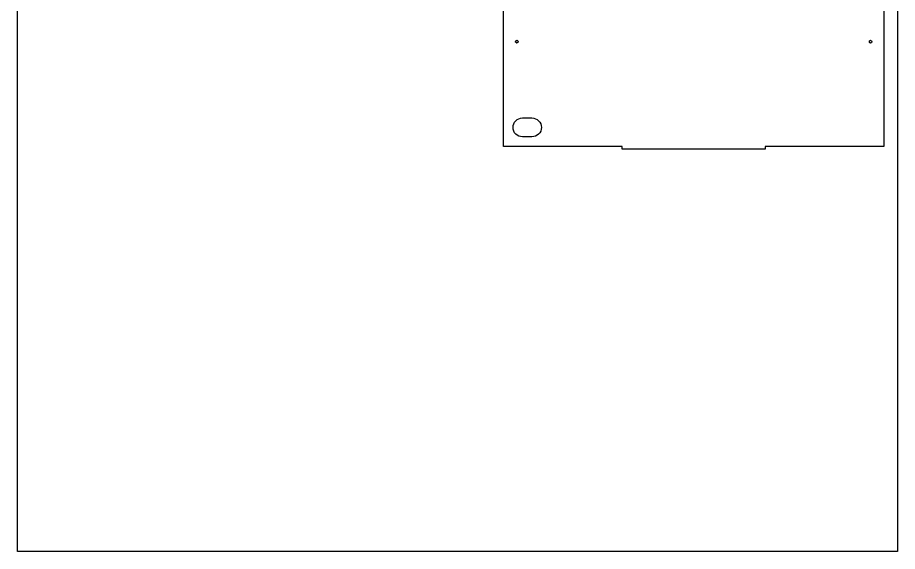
# Model space of a CAD drawing. Header units: millimetres. Extents: x -2859 to -934, y -450 to 850.
# Drawn here: x -2859 to -1934, y -450 to 112 of the extents above; entities that cross this region are included whole.
import ezdxf

# ---------------------------------------------------------------- set-up
doc = ezdxf.new("R2010")
doc.units = ezdxf.units.MM
doc.layers.get('0').update_dxf_attribs({"linetype": 'CONTINUOUS'})

msp = doc.modelspace()

# ---------------------------------------------------------------- linework, layer by layer
for points in [[(-1934.41, 850.48), (-1934.41, -449.52), (-2859.41, -449.52), (-2859.41, 850.48)], [(-2073.52, -26.37), (-2223.67, -26.37), (-2223.67, -23.37), (-2348.67, -23.37), (-2348.67, 396.78), (-1948.52, 396.78), (-1948.52, -23.37), (-2073.52, -23.37)]]:
    msp.add_lwpolyline(points, close=True)
msp.add_lwpolyline([(-2318.6, 6.63, -1), (-2318.6, -13.22), (-2328.6, -13.22, -1), (-2328.6, 6.63)], format="xyb", close=True)
for centre, radius, start, end in [((-2334.6, 86.71), 1.1, 224.24991, 270.23502), ((-2334.6, 86.71), 1.43, 44.61775, 89.85523), ((-1962.6, 86.71), 1.43, 90.14477, 135.38225), ((-1962.6, 86.71), 1.1, 269.76498, 315.75009)]:
    msp.add_arc(centre, radius, start, end)
for points, knots in [([(-2335.38, 85.94), (-2335.39, 85.94), (-2335.39, 85.94), (-2335.39, 85.94), (-2335.5, 86.03), (-2335.6, 86.15), (-2335.67, 86.28), (-2335.74, 86.41), (-2335.79, 86.55), (-2335.8, 86.7), (-2335.81, 86.79), (-2335.82, 86.94), (-2335.78, 87.12), (-2335.74, 87.28), (-2335.67, 87.44), (-2335.58, 87.58), (-2335.5, 87.68), (-2335.39, 87.81), (-2335.2, 87.92), (-2335.11, 87.98), (-2335.01, 88.03), (-2334.9, 88.07), (-2334.8, 88.1), (-2334.7, 88.12), (-2334.59, 88.13)], [-0.0004517, -0.0004517, -0.0004517, -0.0004517, 0, 0, 0, 0.046957, 0.046957, 0.046957, 0.0947811, 0.0947811, 0.0947811, 0.1251025, 0.1251025, 0.1251025, 0.1527863, 0.1527863, 0.1527863, 0.1743865, 0.1743865, 0.1743865, 0.1854296, 0.1854296, 0.1854296, 0.1959957, 0.1959957, 0.1959957, 0.1959957]), ([(-2333.58, 87.71), (-2333.47, 87.57), (-2333.39, 87.42), (-2333.34, 87.26), (-2333.28, 87.08), (-2333.26, 86.9), (-2333.28, 86.72), (-2333.3, 86.51), (-2333.35, 86.37), (-2333.41, 86.25), (-2333.49, 86.11), (-2333.58, 85.99), (-2333.7, 85.89), (-2333.82, 85.79), (-2333.96, 85.7), (-2334.11, 85.65), (-2334.19, 85.63), (-2334.27, 85.61), (-2334.36, 85.6), (-2334.43, 85.6), (-2334.51, 85.6), (-2334.59, 85.61), (-2334.59, 85.61), (-2334.59, 85.61), (-2334.59, 85.61)], [0.0003674, 0.0003674, 0.0003674, 0.0003674, 0.0546728, 0.0546728, 0.0546728, 0.1125043, 0.1125043, 0.1125043, 0.1772621, 0.1772621, 0.1772621, 0.2553304, 0.2553304, 0.2553304, 0.3290979, 0.3290979, 0.3290979, 0.3662446, 0.3662446, 0.3662446, 0.4009092, 0.4009092, 0.4009092, 0.4015606, 0.4015606, 0.4015606, 0.4015606]), ([(-1962.6, 85.61), (-1962.6, 85.61), (-1962.6, 85.61), (-1962.61, 85.61), (-1962.75, 85.59), (-1962.89, 85.6), (-1963.03, 85.64), (-1963.2, 85.69), (-1963.34, 85.77), (-1963.43, 85.84), (-1963.56, 85.94), (-1963.66, 86.06), (-1963.75, 86.19), (-1963.83, 86.33), (-1963.88, 86.49), (-1963.91, 86.65), (-1963.92, 86.78), (-1963.93, 86.94), (-1963.89, 87.13), (-1963.87, 87.23), (-1963.83, 87.33), (-1963.79, 87.43), (-1963.74, 87.53), (-1963.68, 87.62), (-1963.61, 87.71)], [-0.0004664, -0.0004664, -0.0004664, -0.0004664, 0, 0, 0, 0.0463397, 0.0463397, 0.0463397, 0.1028178, 0.1028178, 0.1028178, 0.1803437, 0.1803437, 0.1803437, 0.2598013, 0.2598013, 0.2598013, 0.3220376, 0.3220376, 0.3220376, 0.3580959, 0.3580959, 0.3580959, 0.3947536, 0.3947536, 0.3947536, 0.3947536]), ([(-1962.6, 88.13), (-1962.42, 88.11), (-1962.24, 88.06), (-1962.07, 87.97), (-1961.94, 87.9), (-1961.8, 87.8), (-1961.67, 87.65), (-1961.57, 87.52), (-1961.49, 87.38), (-1961.44, 87.23), (-1961.39, 87.07), (-1961.37, 86.9), (-1961.39, 86.73), (-1961.4, 86.54), (-1961.45, 86.41), (-1961.51, 86.3), (-1961.55, 86.23), (-1961.59, 86.17), (-1961.64, 86.1), (-1961.69, 86.05), (-1961.74, 85.99), (-1961.8, 85.94), (-1961.81, 85.94), (-1961.81, 85.94), (-1961.81, 85.94)], [0.0003791, 0.0003791, 0.0003791, 0.0003791, 0.0587627, 0.0587627, 0.0587627, 0.1063689, 0.1063689, 0.1063689, 0.1443092, 0.1443092, 0.1443092, 0.1845907, 0.1845907, 0.1845907, 0.2295839, 0.2295839, 0.2295839, 0.2583085, 0.2583085, 0.2583085, 0.2866175, 0.2866175, 0.2866175, 0.2871346, 0.2871346, 0.2871346, 0.2871346])]:
    msp.add_open_spline(points, degree=3, knots=knots)

doc.saveas('drawing.dxf')
